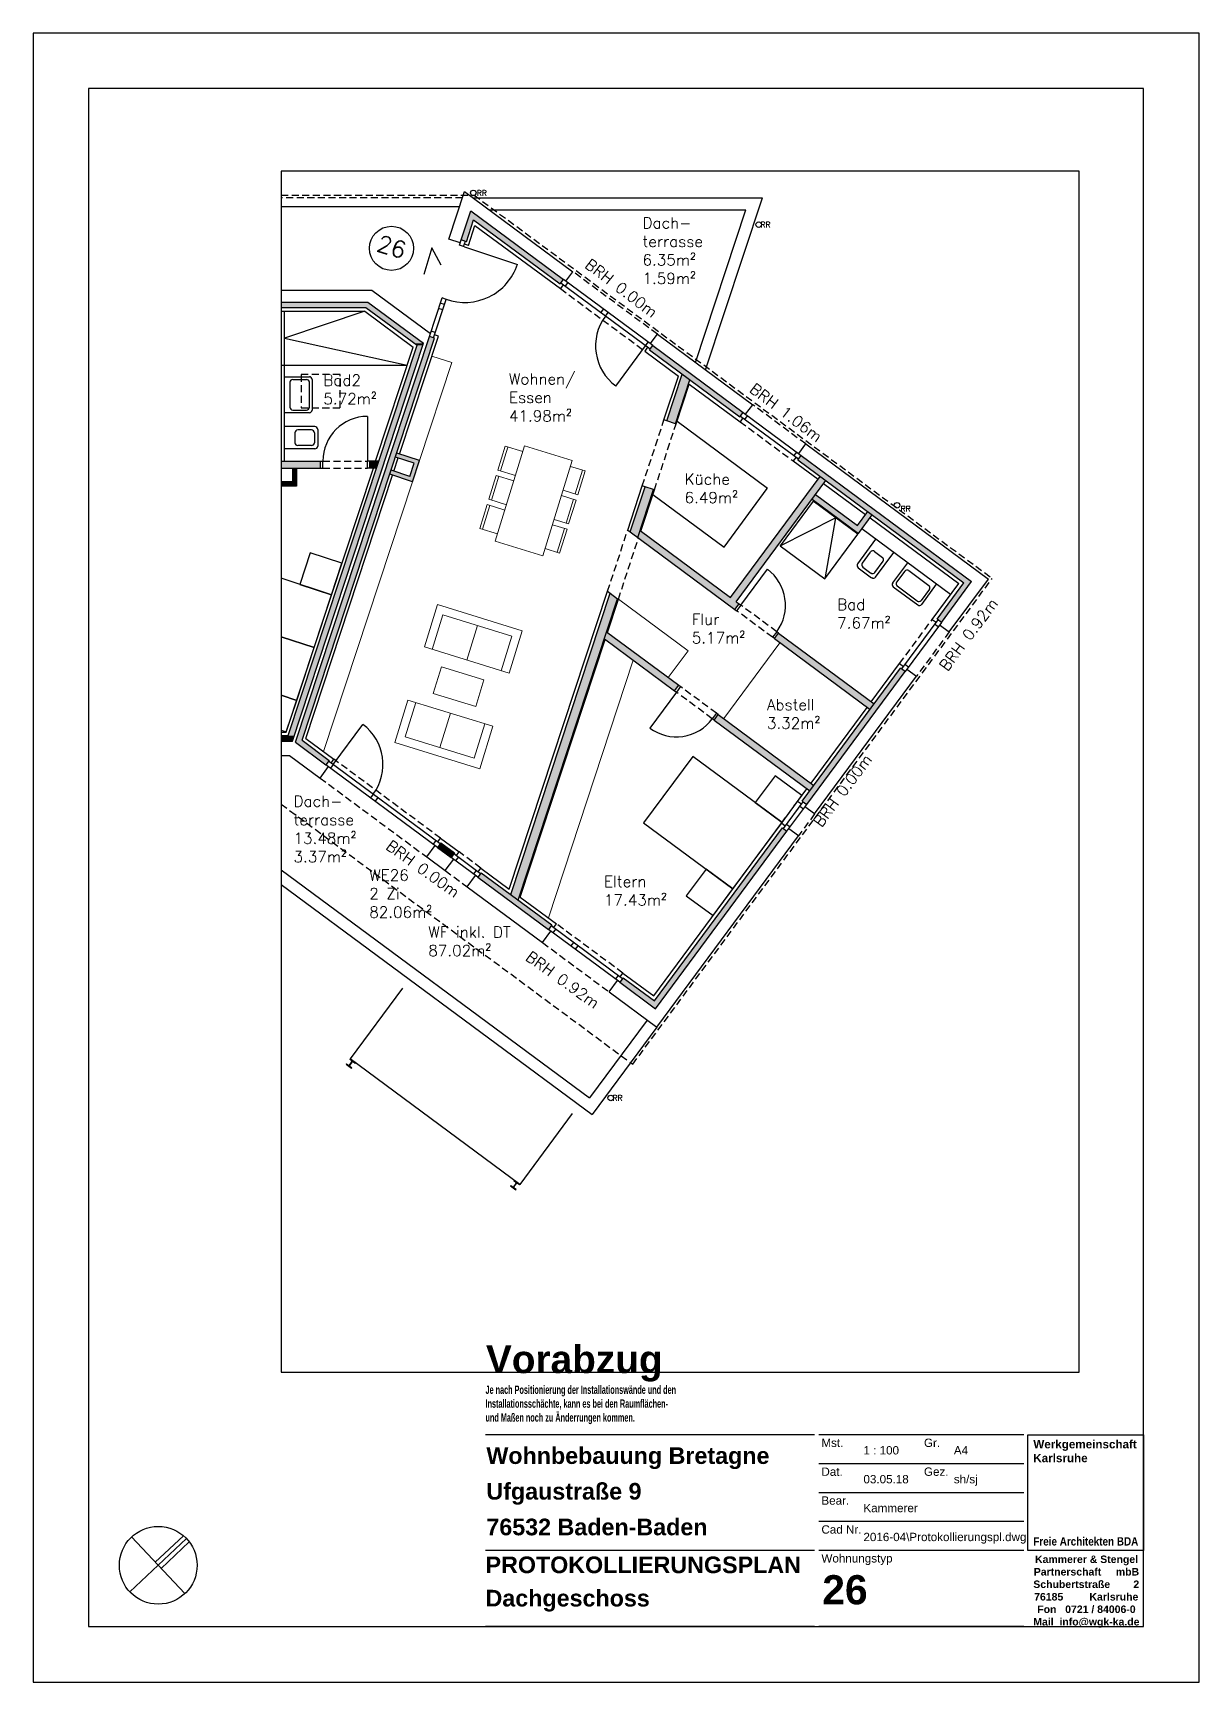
# Model space of a CAD drawing. Header units: metres. Extents: x -2868 to -408, y -3488 to 349.
# Drawn here: x -618.4 to -408.4, y 52.1 to 349.1 of the extents above; entities outside this region: 1.
import ezdxf

# ---------------------------------------------------------------- set-up
doc = ezdxf.new("R2010")
doc.units = ezdxf.units.M
doc.header["$LTSCALE"] = 0.02
doc.header["$XCLIPFRAME"] = 2
doc.linetypes.add('AUSGEZOGEN', pattern=[0])
doc.linetypes.add('VERDECKT', pattern=[9.525, 6.35, -3.175])
for name, color, linetype in [('A--Layout-PLANKOPF', 7, 'AUSGEZOGEN'), ('A-Grundriss - Ansichtskante', 5, 'AUSGEZOGEN'), ('A-Grundriss - Ansichtskante verdeckt', 5, 'VERDECKT'), ('A-Grundriss - Bad', 4, 'AUSGEZOGEN'), ('A-Grundriss - Dämmung', 2, 'Continuous'), ('A-Grundriss - Fenster', 252, 'AUSGEZOGEN'), ('A-Grundriss - Fenster Sturz', 4, 'VERDECKT'), ('A-Grundriss - Küche', 4, 'AUSGEZOGEN'), ('A-Grundriss - Möbel', 252, 'AUSGEZOGEN'), ('A-Grundriss - Regenleitungen', 4, 'Continuous'), ('A-Grundriss - Regenleitungen Beschrif', 4, 'Continuous'), ('A-Grundriss - Sichtkante verdeckt', 7, 'VERDECKT'), ('A-Grundriss - Stützen-Laubengang', 3, 'AUSGEZOGEN'), ('A-Grundriss - Türen', 2, 'AUSGEZOGEN'), ('A-Grundriss - Wand', 3, 'AUSGEZOGEN'), ('A-Layout-Text', 250, 'Continuous'), ('A-Schraffur - Holzbau', 21, 'Continuous'), ('A-Schraffur - Trockenbau', 254, 'Continuous'), ('A-Text BRH', 4, 'Continuous'), ('A-Text Wohnfl', 4, 'Continuous'), ('A-Text Wohnungsnummer', 4, 'Continuous'), ('vermarktung-logo1_1_0', 7, 'Continuous')]:
    doc.layers.add(name, color=color, linetype=linetype)
doc.layers.add('A-Afenster', color=80, linetype='Continuous', plot=False)
doc.styles.add('Arial', font='arial.ttf')
doc.styles.add('ARIAL-FETT', font='arialbd.ttf', dxfattribs={"width": 0.6})
doc.styles.add('Romans', font='Romans.shx')
picture_1 = doc.add_image_def('image1.png', size_in_pixel=(4513, 4513))

# ---------------------------------------------------------------- blocks, each defined once
blk = doc.blocks.new('kopf (mbr)')
at = {"color": 7}
blk.add_line((-37.75, 10), (-10, 10), dxfattribs=at)
at = {"color": 2}
blk.add_lwpolyline([(-37.75, 56), (-10, 56), (-10, 28.25), (-37.75, 28.25)], close=True, dxfattribs=at)
at = {"color": 2, "insert": (-36.46, 54.79), "char_height": 2, "width": 25.2066, "attachment_point": 1, "style": 'ARIAL-FETT'}
blk.add_mtext('{\\W1;Werkgemeinschaft Karlsruhe \\P\\P\\P\\P\\P\\P\\W0.85;Freie Architekten BDA}', dxfattribs=at)
at = {"color": 252, "insert": (-36.5, 27.05), "char_height": 1.8, "width": 25.2921, "attachment_point": 1, "style": 'ARIAL-FETT'}
blk.add_mtext('\\pi0.45859;{\\W1;Kammerer & Stengel \\P\\pi0.15348;Partnerschaft     mbB \\P\\pi0.038063;Schubertstraße        2 \\P\\pi0.23636;76185         Karlsruhe \\P\\pi0.98963;Fon   0721 / 84006-0 \\P\\pi0.028854;Mail  info@wgk-ka.de}', dxfattribs=at)
blk = doc.blocks.new('Zeichnung_1_1', base_point=(0.5, 0.72))
at = {"layer": 'vermarktung-logo1_1_0'}
image = blk.add_image(picture_1, insert=(0.5, 0.72), size_in_units=(1.759, 1.759), dxfattribs=at)
image.set_boundary_path([(-0.5, -0.5), (4512.5, 4512.5)])

msp = doc.modelspace()

# ---------------------------------------------------------------- hatches: boundary and pattern name
at = {"layer": 'A-Schraffur - Holzbau', "ltscale": 10}
h = msp.add_hatch(color=5, dxfattribs=at)
h.dxf.hatch_style = 1
h.paths.add_polyline_path([(-539.52, 317.03), (-541.24, 311.8), (-540.29, 311.48), (-539, 315.4), (-523.42, 303.88), (-522.83, 304.68)])
h = msp.add_hatch(color=5, dxfattribs=at)
h.dxf.hatch_style = 1
h.paths.add_polyline_path([(-546.02, 294.1), (-546.97, 294.42), (-571.07, 221.33), (-565.59, 217.27), (-564.99, 218.07), (-569.9, 221.7)])
h = msp.add_hatch(color=5, dxfattribs=at)
h.dxf.hatch_style = 1
h.paths.add_polyline_path([(-506.75, 292.78), (-507.34, 291.98), (-491.05, 279.92), (-490.46, 280.73)])
h = msp.add_hatch(color=5, dxfattribs=at)
h.dxf.hatch_style = 1
h.paths.add_polyline_path([(-500.07, 286.59), (-501.42, 287.6), (-504.18, 279.21), (-502.66, 278.71)])
h = msp.add_hatch(color=5, dxfattribs=at)
h.dxf.hatch_style = 1
h.paths.add_polyline_path([(-449.3, 250.27), (-480.01, 272.99), (-480.6, 272.19), (-450.7, 250.06), (-455.54, 243.51), (-454.74, 242.92)])
h = msp.add_hatch(color=5, dxfattribs=at)
h.dxf.hatch_style = 1
h.paths.add_polyline_path([(-506.58, 266.84), (-508.1, 267.34), (-510.78, 259.2), (-509.43, 258.19)])
h = msp.add_hatch(color=5, dxfattribs=at)
h.dxf.hatch_style = 1
h.paths.add_polyline_path([(-513.06, 247.19), (-514.41, 248.2), (-532.32, 193.9), (-530.96, 192.89)])
h = msp.add_hatch(color=5, dxfattribs=at)
h.dxf.hatch_style = 1
h.paths.add_polyline_path([(-461.28, 234.07), (-462.09, 234.67), (-479.8, 210.73), (-479, 210.13)])
h = msp.add_hatch(color=5, dxfattribs=at)
h.dxf.hatch_style = 1
h.paths.add_polyline_path([(-482.57, 205.31), (-483.37, 205.91), (-506.43, 174.74), (-512.06, 178.91), (-512.65, 178.1), (-506.22, 173.34)])
h = msp.add_hatch(color=5, dxfattribs=at)
h.dxf.hatch_style = 1
h.paths.add_polyline_path([(-544.9, 203.2), (-545.49, 202.4), (-543.04, 200.58), (-542.44, 201.39)])
h = msp.add_hatch(color=5, dxfattribs=at)
h.dxf.hatch_style = 1
h.paths.add_polyline_path([(-537.62, 197.82), (-538.21, 197.01), (-525.52, 187.62), (-524.92, 188.42)])
at = {"layer": 'A-Schraffur - Trockenbau', "ltscale": 10}
h = msp.add_hatch(color=5, dxfattribs=at)
h.dxf.hatch_style = 1
h.paths.add_polyline_path([(-548.77, 272.06), (-552.85, 273.41), (-553.08, 272.7), (-549.71, 271.59), (-550.5, 269.21), (-553.87, 270.32), (-554.1, 269.61), (-550.02, 268.26)])
h = msp.add_hatch(color=5, dxfattribs=at)
h.dxf.hatch_style = 1
h.paths.add_polyline_path([(-556.06, 271.97), (-557.7, 271.97), (-557.7, 270.72), (-556.47, 270.72)])
h = msp.add_hatch(color=5, dxfattribs=at)
h.dxf.hatch_style = 1
h.paths.add_polyline_path([(-509.02, 259.44), (-509.43, 258.19), (-491.95, 245.26), (-491.2, 246.26), (-491.73, 246.65), (-475.58, 268.47), (-476.58, 269.22), (-492.73, 247.39)])
h = msp.add_hatch(color=5, dxfattribs=at)
h.dxf.hatch_style = 1
h.paths.add_polyline_path([(-477.45, 265.94), (-478.04, 265.14), (-469.68, 258.95), (-467.22, 262.29), (-468.02, 262.88), (-469.89, 260.35)])
h = msp.add_hatch(color=5, dxfattribs=at)
h.dxf.hatch_style = 1
h.paths.add_polyline_path([(-515.04, 241.19), (-515.45, 239.94), (-502.8, 230.59), (-502.06, 231.59)])
h = msp.add_hatch(color=5, dxfattribs=at)
h.dxf.hatch_style = 1
h.paths.add_polyline_path([(-484.09, 241), (-484.83, 239.99), (-467.59, 227.23), (-466.85, 228.24)])
h = msp.add_hatch(color=5, dxfattribs=at)
h.dxf.hatch_style = 1
h.paths.add_polyline_path([(-494.94, 226.33), (-495.69, 225.32), (-478.45, 212.56), (-477.7, 213.57)])
at = {"layer": 'A-Text Wohnungsnummer', "ltscale": 10}
h = msp.add_hatch(dxfattribs=at)
h.set_pattern_fill('ANGLE', color=256, angle=-17.1497)
h.set_pattern_definition([(342.8503, (-6129.9, 971.836), (20.59665, 66.7443), [50.8, -19.05]), (72.8503, (-6129.9, 971.836), (-66.7443, 20.59665), [50.8, -19.05])])
h.paths.add_polyline_path([(-544.85, 307.24), (-546.51, 310.37), (-547.98, 305.59)])

# ---------------------------------------------------------------- linework, layer by layer
at = {"layer": 'A--Layout-PLANKOPF'}
for p, q in [((-477.6, 96.57), (-536.85, 96.57)), ((-439.92, 96.57), (-476.85, 96.57)), ((-439.92, 91.37), (-476.85, 91.37)), ((-439.92, 86.17), (-476.85, 86.17)), ((-439.92, 80.97), (-476.85, 80.97)), ((-477.6, 75.76), (-536.85, 75.76)), ((-439.92, 75.76), (-476.85, 75.76)), ((-477.6, 62.07), (-536.85, 62.07)), ((-439.92, 62.07), (-476.85, 62.07))]:
    msp.add_line(p, q, dxfattribs=at)
at = {"layer": 'A-Afenster'}
for points in [[(-618.35, 52.07), (-408.35, 52.07), (-408.35, 349.07), (-618.35, 349.07)], [(-608.35, 62.07), (-418.35, 62.07), (-418.35, 339.07), (-608.35, 339.07)]]:
    msp.add_lwpolyline(points, close=True, dxfattribs=at)
at = {"layer": 'A-Afenster', "linetype": 'Continuous'}
msp.add_lwpolyline([(-573.67, 107.9), (-429.93, 107.9), (-429.93, 324.17), (-573.67, 324.17)], close=True, dxfattribs=at)
at = {"layer": 'A-Grundriss - Ansichtskante', "linetype": 'VERDECKT', "ltscale": 10}
for p, q in [((-573.67, 319.87), (-538.9, 319.87)), ((-538.9, 319.87), (-445.59, 250.83)), ((-510.34, 163.33), (-445.59, 250.83)), ((-573.67, 210.19), (-510.34, 163.33))]:
    msp.add_line(p, q, dxfattribs=at)
at = {"layer": 'A-Grundriss - Ansichtskante', "ltscale": 10}
for p, q in [((-539.06, 319.37), (-486.99, 319.37)), ((-497.21, 288.4), (-486.99, 319.37)), ((-541.54, 317.77), (-573.67, 317.77)), ((-536.16, 317.22), (-489.97, 317.22)), ((-499.03, 289.74), (-489.97, 317.22)), ((-573.67, 198.37), (-518.12, 157.27)), ((-573.67, 195.69), (-517.67, 154.26)), ((-551.82, 177.04), (-561.25, 164.3)), ((-507.74, 171.29), (-518.12, 157.27)), ((-506.01, 170.01), (-517.67, 154.26)), ((-530.7, 141.69), (-561.25, 164.3)), ((-521.27, 154.44), (-530.7, 141.69))]:
    msp.add_line(p, q, dxfattribs=at)
at = {"layer": 'A-Grundriss - Ansichtskante verdeckt', "ltscale": 10}
msp.add_line((-541.01, 319.37), (-573.67, 319.37), dxfattribs=at)
at = {"layer": 'A-Grundriss - Bad', "ltscale": 10}
for p, q in [((-573.08, 289.27), (-573.08, 298.97)), ((-573.67, 289.27), (-550.94, 289.27)), ((-573.08, 271.97), (-573.08, 289.27)), ((-573.08, 287.17), (-568.58, 287.17)), ((-572.08, 286.17), (-572.08, 281.67)), ((-571.58, 286.67), (-569.08, 286.67)), ((-568.58, 281.67), (-568.58, 286.17)), ((-568.08, 286.67), (-568.08, 281.17)), ((-568.58, 280.67), (-573.08, 280.67)), ((-571.58, 281.17), (-569.08, 281.17)), ((-567.58, 278.17), (-573.08, 278.17)), ((-571.18, 277.07), (-571.18, 275.27)), ((-568.18, 277.57), (-570.68, 277.57)), ((-567.68, 277.07), (-567.68, 275.27)), ((-567.08, 277.67), (-567.08, 274.67)), ((-567.58, 274.17), (-573.08, 274.17)), ((-568.18, 274.77), (-570.68, 274.77)), ((-453.09, 247.92), (-469.09, 259.75)), ((-469.83, 253.46), (-466.56, 257.88)), ((-468.99, 253.58), (-467.5, 255.59)), ((-466.8, 255.7), (-465.36, 254.63)), ((-466.61, 251.08), (-463.34, 255.5)), ((-469.72, 252.76), (-467.31, 250.97)), ((-468.88, 252.88), (-467.44, 251.81)), ((-466.74, 251.92), (-465.25, 253.93)), ((-460.85, 253.66), (-463.53, 250.04)), ((-461.34, 252.15), (-462.83, 250.14)), ((-460.64, 252.26), (-457.02, 249.58)), ((-458.3, 246.17), (-455.62, 249.79)), ((-463.42, 249.34), (-459, 246.07)), ((-459.1, 246.77), (-462.72, 249.44)), ((-456.92, 248.88), (-458.41, 246.87))]:
    msp.add_line(p, q, dxfattribs=at)
for points in [[(-558.59, 298.97), (-573.08, 294.12), (-550.94, 289.27)], [(-483.79, 256.7), (-473.82, 261.76), (-475.75, 250.75)]]:
    msp.add_lwpolyline(points, dxfattribs=at)
msp.add_lwpolyline([(-483.79, 256.7), (-475.75, 250.75), (-469.8, 258.79), (-477.84, 264.74)], close=True, dxfattribs=at)
for centre, start, end in [((-571.58, 286.17), 90, 180), ((-569.08, 286.17), 0, 90), ((-568.58, 286.67), 0, 90), ((-571.58, 281.67), 180, 270), ((-569.08, 281.67), 270, 0), ((-568.58, 281.17), 270, 0), ((-570.68, 277.07), 90, 180), ((-568.18, 277.07), 0, 90), ((-567.58, 277.67), 0, 90), ((-570.68, 275.27), 180, 270), ((-568.18, 275.27), 270, 0), ((-567.58, 274.67), 270, 0), ((-467.1, 255.3), 53.5, 143.5), ((-469.43, 253.16), 143.5, 233.5), ((-468.59, 253.29), 143.5, 233.5), ((-465.65, 254.23), 323.5, 53.5), ((-467.14, 252.22), 233.5, 323.5), ((-467.01, 251.38), 233.5, 323.5), ((-463.12, 249.74), 143.5, 233.5), ((-462.42, 249.85), 143.5, 233.5), ((-460.94, 251.86), 53.5, 143.5), ((-457.32, 249.18), 323.5, 53.5), ((-458.81, 247.17), 233.5, 323.5), ((-458.7, 246.47), 233.5, 323.5)]:
    msp.add_arc(centre, 0.5, start, end, dxfattribs=at)
at = {"layer": 'A-Grundriss - Dämmung', "ltscale": 10}
for p, q in [((-543.46, 311.95), (-540.63, 320.53)), ((-540.63, 320.53), (-521.11, 306.08)), ((-541.41, 311.28), (-543.46, 311.95)), ((-539.94, 310.79), (-538.75, 314.41)), ((-538.75, 314.41), (-523.37, 303.03)), ((-539.94, 310.79), (-540.65, 311.03)), ((-522.38, 304.35), (-521.11, 306.08)), ((-522.86, 303.71), (-523.37, 303.03)), ((-573.67, 302.77), (-557.34, 302.77)), ((-557.34, 302.77), (-546.79, 294.97)), ((-573.67, 298.97), (-558.59, 298.97)), ((-558.59, 298.97), (-549.87, 292.51)), ((-552.33, 273.24), (-545.33, 294.45)), ((-545.33, 294.45), (-546.04, 294.69)), ((-507.19, 293.11), (-505.91, 294.84)), ((-505.91, 294.84), (-488.73, 282.13)), ((-556.64, 271.97), (-549.87, 292.51)), ((-507.67, 292.47), (-508.17, 291.78)), ((-508.17, 291.78), (-502.1, 287.29)), ((-504.71, 279.38), (-502.1, 287.29)), ((-502.52, 278.66), (-500.15, 285.85)), ((-500.15, 285.85), (-491, 279.07)), ((-504.18, 279.21), (-504.71, 279.38)), ((-490.49, 279.76), (-491, 279.07)), ((-490.01, 280.4), (-488.73, 282.13)), ((-502.52, 278.66), (-502.66, 278.71)), ((-480.45, 273.32), (-479.17, 275.05)), ((-479.17, 275.05), (-446.29, 250.72)), ((-572.73, 223.17), (-557.05, 270.72)), ((-553.34, 270.15), (-552.56, 272.53)), ((-480.92, 272.68), (-481.43, 271.99)), ((-481.43, 271.99), (-476.97, 268.69)), ((-569.22, 222.01), (-553.58, 269.44)), ((-511.25, 259.54), (-508.62, 267.51)), ((-508.1, 267.34), (-508.62, 267.51)), ((-475.96, 267.95), (-468.41, 262.36)), ((-508.89, 259.35), (-506.44, 266.79)), ((-506.44, 266.79), (-506.58, 266.84)), ((-467.6, 261.76), (-451.61, 249.93)), ((-511.25, 259.54), (-510.78, 259.2)), ((-456.39, 243.46), (-451.61, 249.93)), ((-453.34, 241.2), (-446.29, 250.72)), ((-532.57, 194.89), (-514.88, 248.54)), ((-514.91, 241.1), (-512.93, 247.1)), ((-514.88, 248.54), (-514.41, 248.2)), ((-513.06, 247.19), (-512.93, 247.1)), ((-456.39, 243.46), (-455.71, 242.95)), ((-455.07, 242.47), (-453.34, 241.2)), ((-530.62, 193.45), (-515.32, 239.85)), ((-467.37, 228.62), (-462.28, 235.5)), ((-462.28, 235.5), (-461.6, 234.99)), ((-477.6, 208.41), (-459.23, 233.24)), ((-460.96, 234.52), (-459.23, 233.24)), ((-478.22, 213.95), (-468.11, 227.62)), ((-573.67, 223.17), (-572.73, 223.17)), ((-569.22, 222.01), (-564.16, 218.27)), ((-573.67, 218.97), (-572.17, 218.97)), ((-572.17, 218.97), (-566.66, 214.89)), ((-566.66, 214.89), (-565.14, 216.94)), ((-564.67, 217.59), (-564.16, 218.27)), ((-480.65, 210.67), (-478.97, 212.95)), ((-479.97, 210.17), (-480.65, 210.67)), ((-477.6, 208.41), (-479.33, 209.69)), ((-506.57, 175.65), (-483.57, 206.74)), ((-482.88, 206.23), (-483.57, 206.74)), ((-480.51, 204.47), (-482.24, 205.75)), ((-547.45, 200.68), (-545.93, 202.73)), ((-545.46, 203.37), (-544.95, 204.05)), ((-544.95, 204.05), (-541.61, 201.58)), ((-506.01, 170.01), (-480.51, 204.47)), ((-547.45, 200.68), (-544.11, 198.21)), ((-544.11, 198.21), (-542.59, 200.26)), ((-542.12, 200.9), (-541.61, 201.58)), ((-540.17, 195.29), (-538.65, 197.34)), ((-538.18, 197.98), (-537.67, 198.67)), ((-537.67, 198.67), (-532.57, 194.89)), ((-540.17, 195.29), (-526.59, 185.24)), ((-530.62, 193.45), (-524.09, 188.62)), ((-526.59, 185.24), (-525.07, 187.29)), ((-524.6, 187.93), (-524.09, 188.62)), ((-514.61, 176.38), (-513.1, 178.43)), ((-512.62, 179.07), (-512.11, 179.75)), ((-512.11, 179.75), (-506.57, 175.65)), ((-514.61, 176.38), (-506.01, 170.01))]:
    msp.add_line(p, q, dxfattribs=at)
at = {"layer": 'A-Grundriss - Fenster', "ltscale": 10}
for p, q in [((-507.23, 292.14), (-523.3, 304.04)), ((-506.75, 292.78), (-522.83, 304.68)), ((-522.5, 303.44), (-522.02, 304.09)), ((-516.07, 298.68), (-515.59, 299.33)), ((-515.26, 298.09), (-514.79, 298.73)), ((-513.37, 285.49), (-508.03, 292.74)), ((-508.03, 292.74), (-507.55, 293.38)), ((-490.93, 280.08), (-480.48, 272.35)), ((-490.46, 280.73), (-480.01, 272.99)), ((-490.13, 279.49), (-489.65, 280.13)), ((-481.29, 272.95), (-480.81, 273.59)), ((-455.38, 243.39), (-461.93, 234.55)), ((-454.74, 242.92), (-461.28, 234.07)), ((-455.34, 242.11), (-455.98, 242.59)), ((-460.69, 234.88), (-461.33, 235.35)), ((-564.31, 217.32), (-558.95, 224.55)), ((-545.49, 202.4), (-565.59, 217.27)), ((-545.01, 203.04), (-565.11, 217.91)), ((-564.31, 217.32), (-564.78, 216.68)), ((-557.07, 211.96), (-557.55, 211.32)), ((-556.27, 211.37), (-556.74, 210.73)), ((-483.21, 205.79), (-479.64, 210.61)), ((-482.57, 205.31), (-479, 210.13)), ((-480.24, 209.81), (-479.59, 209.33)), ((-482.62, 206.59), (-481.97, 206.12)), ((-545.82, 203.64), (-546.29, 202.99)), ((-538.21, 197.01), (-543.04, 200.58)), ((-537.74, 197.66), (-542.56, 201.23)), ((-541.76, 200.63), (-542.23, 199.99)), ((-538.54, 198.25), (-539.02, 197.61)), ((-512.65, 178.1), (-525.52, 187.62)), ((-512.18, 178.74), (-525.04, 188.26)), ((-524.24, 187.67), (-524.71, 187.02)), ((-521.02, 185.29), (-521.5, 184.64)), ((-520.22, 184.69), (-520.69, 184.05)), ((-512.98, 179.34), (-513.46, 178.7))]:
    msp.add_line(p, q, dxfattribs=at)
at = {"layer": 'A-Grundriss - Fenster', "linetype": 'VERDECKT', "ltscale": 10}
msp.add_lwpolyline([(-563.06, 287.54), (-570.06, 287.54), (-570.06, 281.54), (-563.06, 281.54)], close=True, dxfattribs=at)
at = {"layer": 'A-Grundriss - Fenster', "ltscale": 10}
for centre, start, end in [((-508.03, 292.74), 143.6069, 233.6069), ((-564.31, 217.32), 323.5, 53.5)]:
    msp.add_arc(centre, 9, start, end, dxfattribs=at)
at = {"layer": 'A-Grundriss - Fenster Sturz', "ltscale": 10}
for p, q in [((-505.91, 294.84), (-521.11, 306.08)), ((-523.37, 303.03), (-508.17, 291.78)), ((-479.17, 275.05), (-488.73, 282.13)), ((-491, 279.07), (-481.43, 271.99)), ((-462.28, 235.5), (-456.39, 243.46)), ((-453.34, 241.2), (-459.23, 233.24)), ((-544.95, 204.05), (-564.16, 218.27)), ((-566.66, 214.89), (-547.45, 200.68)), ((-483.57, 206.74), (-480.65, 210.67)), ((-477.6, 208.41), (-480.51, 204.47)), ((-537.67, 198.67), (-541.61, 201.58)), ((-544.11, 198.21), (-540.17, 195.29)), ((-512.11, 179.75), (-524.09, 188.62)), ((-526.59, 185.24), (-514.61, 176.38))]:
    msp.add_line(p, q, dxfattribs=at)
at = {"layer": 'A-Grundriss - Küche', "ltscale": 10}
for p, q in [((-502.36, 279.17), (-486.05, 267.1)), ((-506.71, 265.97), (-493.9, 256.49)), ((-493.9, 256.49), (-486.1, 267.02))]:
    msp.add_line(p, q, dxfattribs=at)
at = {"layer": 'A-Grundriss - Möbel', "linetype": 'Continuous', "lineweight": 18, "ltscale": 100}
for p, q in [((-548.77, 272.06), (-542.95, 289.71)), ((-542.95, 289.71), (-546.51, 290.89)), ((-529.82, 274.73), (-535.12, 257.53)), ((-534.64, 270.35), (-533.31, 274.65)), ((-532.83, 274.5), (-534.16, 270.2)), ((-533.31, 274.65), (-530.14, 273.67)), ((-529.82, 274.73), (-521.22, 272.08)), ((-531.47, 269.37), (-534.64, 270.35)), ((-526.52, 254.88), (-521.22, 272.08)), ((-518.93, 270.21), (-521.54, 271.02)), ((-519.4, 270.36), (-520.73, 266.06)), ((-566.04, 219.66), (-550.02, 268.26)), ((-536.26, 265.09), (-534.93, 269.39)), ((-534.45, 269.25), (-535.78, 264.95)), ((-534.93, 269.39), (-531.77, 268.42)), ((-520.25, 265.91), (-518.93, 270.21)), ((-533.09, 264.12), (-536.26, 265.09)), ((-520.55, 264.96), (-523.17, 265.76)), ((-522.87, 266.72), (-520.25, 265.91)), ((-521.03, 265.1), (-522.35, 260.8)), ((-521.88, 260.66), (-520.55, 264.96)), ((-537.88, 259.84), (-536.55, 264.14)), ((-536.08, 263.99), (-537.4, 259.69)), ((-536.55, 264.14), (-533.39, 263.16)), ((-524.49, 261.46), (-521.88, 260.66)), ((-534.71, 258.86), (-537.88, 259.84)), ((-522.17, 259.7), (-524.79, 260.51)), ((-522.65, 259.85), (-523.98, 255.55)), ((-523.5, 255.4), (-522.17, 259.7)), ((-535.12, 257.53), (-526.52, 254.88)), ((-526.11, 256.21), (-523.5, 255.4)), ((-512.93, 247.1), (-500.38, 237.81)), ((-545.51, 246.13), (-547.87, 238.49)), ((-544.52, 244.26), (-546.44, 238.04)), ((-544.52, 244.26), (-546.44, 238.04)), ((-530.23, 241.41), (-545.51, 246.13)), ((-532.1, 240.42), (-544.52, 244.26)), ((-538.31, 242.34), (-540.23, 236.13)), ((-530.23, 241.41), (-532.58, 233.77)), ((-532.58, 233.77), (-547.87, 238.49)), ((-532.1, 240.42), (-534.02, 234.21)), ((-503.95, 232.99), (-500.38, 237.81)), ((-483.83, 239.25), (-493.94, 225.58)), ((-546.26, 230.14), (-544.79, 234.92)), ((-537.14, 232.56), (-544.79, 234.92)), ((-525.54, 189.69), (-510.24, 236.09)), ((-538.62, 227.78), (-537.14, 232.56)), ((-553.18, 221.29), (-550.82, 228.93)), ((-535.53, 224.21), (-550.82, 228.93)), ((-538.62, 227.78), (-546.26, 230.14)), ((-551.3, 222.28), (-549.39, 228.49)), ((-551.3, 222.28), (-549.39, 228.49)), ((-545.09, 220.36), (-543.18, 226.57)), ((-538.88, 218.44), (-536.97, 224.66)), ((-537.89, 216.57), (-535.53, 224.21)), ((-537.89, 216.57), (-553.18, 221.29)), ((-538.88, 218.44), (-551.3, 222.28))]:
    msp.add_line(p, q, dxfattribs=at)
at = {"layer": 'A-Grundriss - Möbel', "ltscale": 10}
for points in [[(-570.29, 249.75), (-564.59, 247.87), (-562.71, 253.57), (-568.41, 255.44)], [(-508.39, 206.81), (-492.31, 194.92), (-483.45, 206.9), (-499.52, 218.79)], [(-488.27, 210.46), (-483.45, 206.9), (-479.88, 211.72), (-484.7, 215.29)], [(-500.7, 193.66), (-495.88, 190.1), (-492.31, 194.92), (-497.13, 198.49)]]:
    msp.add_lwpolyline(points, close=True, dxfattribs=at)
for points in [[(-573.67, 240.33), (-567.72, 238.37), (-564.59, 247.87), (-573.67, 250.86)], [(-573.67, 229.8), (-570.85, 228.87), (-567.72, 238.37), (-573.67, 240.33)], [(-573.67, 223.48), (-572.73, 223.18), (-570.85, 228.87), (-573.67, 229.8)]]:
    msp.add_lwpolyline(points, dxfattribs=at)
at = {"layer": 'A-Grundriss - Regenleitungen', "ltscale": 10}
for centre in [(-539.06, 320.27), (-487.66, 314.55), (-462.73, 264.01), (-514.3, 157.27)]:
    msp.add_circle(centre, 0.5, dxfattribs=at)
at = {"layer": 'A-Grundriss - Sichtkante verdeckt', "ltscale": 10}
for p, q in [((-508.62, 267.51), (-504.71, 279.38)), ((-506.44, 266.79), (-502.52, 278.66)), ((-566.15, 271.97), (-558.1, 271.97)), ((-566.15, 270.72), (-558.1, 270.72)), ((-514.88, 248.54), (-511.25, 259.54)), ((-512.93, 247.1), (-509.3, 258.1)), ((-485.15, 240.23), (-491.63, 245.02)), ((-484.41, 241.23), (-490.88, 246.02)), ((-496.01, 225.56), (-502.48, 230.35)), ((-495.27, 226.56), (-501.74, 231.35))]:
    msp.add_line(p, q, dxfattribs=at)
at = {"layer": 'A-Grundriss - Stützen-Laubengang', "ltscale": 10}
for p, q in [((-561.89, 163.42), (-561.96, 163.33)), ((-561.89, 163.42), (-561.53, 163.15)), ((-561.37, 163.18), (-560.93, 163.77)), ((-561.25, 164.3), (-561.31, 164.21)), ((-560.95, 163.94), (-561.31, 164.21)), ((-561.31, 163.14), (-560.87, 163.74)), ((-560.28, 163.58), (-561.25, 164.3)), ((-560.35, 163.5), (-560.71, 163.76)), ((-560.35, 163.5), (-560.28, 163.58)), ((-561.96, 163.33), (-560.99, 162.62)), ((-561.29, 162.97), (-560.93, 162.71)), ((-560.99, 162.62), (-560.93, 162.71)), ((-532.31, 141.53), (-532.38, 141.44)), ((-532.38, 141.44), (-531.41, 140.73)), ((-532.31, 141.53), (-531.95, 141.27)), ((-531.78, 141.29), (-531.34, 141.89)), ((-531.66, 142.41), (-531.73, 142.32)), ((-531.37, 142.05), (-531.73, 142.32)), ((-531.73, 141.25), (-531.29, 141.85)), ((-531.71, 141.08), (-531.35, 140.82)), ((-530.7, 141.69), (-531.66, 142.41)), ((-531.41, 140.73), (-531.35, 140.82)), ((-530.76, 141.61), (-531.12, 141.87)), ((-530.76, 141.61), (-530.7, 141.69))]:
    msp.add_line(p, q, dxfattribs=at)
for centre, start, end in [((-561.02, 163.85), 323.5, 53.5), ((-560.78, 163.66), 53.5, 143.5), ((-561.46, 163.25), 233.5, 323.5), ((-561.22, 163.07), 143.5, 233.5), ((-531.88, 141.36), 233.5, 323.5), ((-531.64, 141.18), 143.5, 233.5), ((-531.44, 141.96), 323.5, 53.5), ((-531.2, 141.78), 53.5, 143.5)]:
    msp.add_arc(centre, 0.12, start, end, dxfattribs=at)
at = {"layer": 'A-Grundriss - Türen', "ltscale": 10}
for p, q in [((-541.56, 310.85), (-541.24, 311.8)), ((-540.61, 310.53), (-541.56, 310.85)), ((-540.8, 310.6), (-540.48, 311.55)), ((-540.61, 310.53), (-531.11, 307.4)), ((-546.97, 294.42), (-544.69, 301.35)), ((-546.21, 294.17), (-543.93, 301.1)), ((-544.24, 300.15), (-545, 300.4)), ((-543.93, 301.1), (-544.69, 301.35)), ((-544.56, 299.2), (-545.31, 299.45)), ((-545.9, 295.12), (-546.66, 295.37)), ((-558.1, 280.02), (-558.1, 271.97)), ((-566.55, 271.97), (-566.15, 271.97)), ((-566.55, 270.72), (-566.15, 270.72)), ((-566.15, 270.72), (-566.15, 271.97)), ((-558.1, 270.72), (-558.1, 271.97)), ((-557.7, 271.97), (-558.1, 271.97)), ((-557.7, 270.72), (-558.1, 270.72)), ((-490.88, 246.02), (-486.09, 252.49)), ((-491.95, 245.26), (-491.63, 245.02)), ((-490.88, 246.02), (-491.63, 245.02)), ((-491.2, 246.26), (-490.88, 246.02)), ((-484.41, 241.23), (-485.15, 240.23)), ((-484.09, 241), (-484.41, 241.23)), ((-484.83, 239.99), (-485.15, 240.23)), ((-502.48, 230.35), (-507.27, 223.88)), ((-502.8, 230.59), (-502.48, 230.35)), ((-501.74, 231.35), (-502.48, 230.35)), ((-502.06, 231.59), (-501.74, 231.35)), ((-495.27, 226.56), (-496.01, 225.56)), ((-494.94, 226.33), (-495.27, 226.56)), ((-495.69, 225.32), (-496.01, 225.56))]:
    msp.add_line(p, q, dxfattribs=at)
for centre, radius, start, end in [((-540.61, 310.54), 10, 250.6233, 341.7422), ((-558.1, 271.97), 8.05, 90, 180), ((-490.88, 246.02), 8.05, 323.5, 53.5), ((-502.48, 230.35), 8.05, 233.5, 323.5)]:
    msp.add_arc(centre, radius, start, end, dxfattribs=at)
at = {"layer": 'A-Grundriss - Wand', "ltscale": 10}
for p, q in [((-541.24, 311.8), (-539.52, 317.03)), ((-540.29, 311.48), (-539, 315.4)), ((-539.52, 317.03), (-522.83, 304.68)), ((-539, 315.4), (-523.42, 303.88)), ((-540.29, 311.48), (-541.24, 311.8)), ((-523.42, 303.88), (-522.83, 304.68)), ((-573.67, 300.62), (-558.05, 300.62)), ((-558.05, 300.62), (-548.01, 293.19)), ((-573.67, 299.62), (-558.38, 299.62)), ((-558.38, 299.62), (-549.19, 292.82)), ((-571.07, 221.33), (-546.97, 294.42)), ((-569.9, 221.7), (-546.02, 294.1)), ((-546.02, 294.1), (-546.97, 294.42)), ((-572.37, 222.52), (-549.19, 292.82)), ((-571.64, 221.52), (-548.01, 293.19)), ((-507.34, 291.98), (-506.75, 292.78)), ((-507.34, 291.98), (-491.05, 279.92)), ((-506.75, 292.78), (-490.46, 280.73)), ((-504.18, 279.21), (-501.42, 287.6)), ((-502.66, 278.71), (-500.07, 286.59)), ((-502.66, 278.71), (-504.18, 279.21)), ((-491.05, 279.92), (-490.46, 280.73)), ((-548.77, 272.06), (-552.85, 273.41)), ((-573.67, 271.97), (-566.55, 271.97)), ((-573.67, 270.72), (-566.55, 270.72)), ((-571.63, 270.72), (-571.63, 268.22)), ((-570.88, 270.72), (-570.88, 267.47)), ((-566.55, 270.72), (-566.55, 271.97)), ((-556.06, 271.97), (-557.7, 271.97)), ((-557.7, 270.72), (-557.7, 271.97)), ((-556.47, 270.72), (-557.7, 270.72)), ((-550.5, 269.21), (-553.87, 270.32)), ((-549.71, 271.59), (-553.08, 272.7)), ((-550.5, 269.21), (-549.71, 271.59)), ((-550.02, 268.26), (-548.77, 272.06)), ((-480.6, 272.19), (-480.01, 272.99)), ((-480.6, 272.19), (-450.7, 250.06)), ((-480.01, 272.99), (-449.3, 250.27)), ((-571.63, 268.22), (-573.67, 268.22)), ((-570.88, 267.47), (-573.67, 267.47)), ((-550.02, 268.26), (-554.1, 269.61)), ((-510.78, 259.2), (-508.1, 267.34)), ((-506.58, 266.84), (-508.1, 267.34)), ((-492.73, 247.39), (-476.58, 269.22)), ((-491.73, 246.65), (-475.58, 268.47)), ((-509.43, 258.19), (-506.58, 266.84)), ((-478.04, 265.14), (-469.68, 258.95)), ((-477.45, 265.94), (-469.89, 260.35)), ((-469.89, 260.35), (-468.02, 262.88)), ((-469.68, 258.95), (-467.22, 262.29)), ((-510.78, 259.2), (-491.95, 245.26)), ((-509.02, 259.44), (-492.73, 247.39)), ((-455.54, 243.51), (-450.7, 250.06)), ((-454.74, 242.92), (-449.3, 250.27)), ((-532.32, 193.9), (-514.41, 248.2)), ((-530.96, 192.89), (-513.06, 247.19)), ((-514.41, 248.2), (-513.06, 247.19)), ((-491.73, 246.65), (-491.2, 246.26)), ((-491.95, 245.26), (-491.2, 246.26)), ((-515.04, 241.19), (-502.06, 231.59)), ((-484.83, 239.99), (-484.09, 241)), ((-484.09, 241), (-466.85, 228.24)), ((-454.74, 242.92), (-455.54, 243.51)), ((-515.45, 239.94), (-502.8, 230.59)), ((-484.83, 239.99), (-467.59, 227.23)), ((-479.8, 210.73), (-462.09, 234.67)), ((-461.28, 234.07), (-462.09, 234.67)), ((-479, 210.13), (-461.28, 234.07)), ((-502.8, 230.59), (-502.06, 231.59)), ((-495.69, 225.32), (-494.94, 226.33)), ((-494.94, 226.33), (-477.7, 213.57)), ((-495.69, 225.32), (-478.45, 212.56)), ((-573.67, 222.52), (-572.37, 222.52)), ((-573.67, 221.52), (-571.64, 221.52)), ((-571.07, 221.33), (-565.59, 217.27)), ((-569.9, 221.7), (-564.99, 218.07)), ((-564.99, 218.07), (-565.59, 217.27)), ((-479.8, 210.73), (-479, 210.13)), ((-506.43, 174.74), (-483.37, 205.91)), ((-506.22, 173.34), (-482.57, 205.31)), ((-483.37, 205.91), (-482.57, 205.31)), ((-483.37, 205.91), (-482.57, 205.31)), ((-544.9, 203.2), (-545.49, 202.4)), ((-545.49, 202.4), (-543.04, 200.58)), ((-544.9, 203.2), (-542.44, 201.39)), ((-542.44, 201.39), (-543.04, 200.58)), ((-537.62, 197.82), (-538.21, 197.01)), ((-538.21, 197.01), (-525.52, 187.62)), ((-537.62, 197.82), (-524.92, 188.42)), ((-524.92, 188.42), (-525.52, 187.62)), ((-512.06, 178.91), (-512.65, 178.1)), ((-512.06, 178.91), (-506.43, 174.74)), ((-512.65, 178.1), (-506.22, 173.34))]:
    msp.add_line(p, q, dxfattribs=at)
at = {"layer": 'A-Layout-Text'}
for p, q in [((-600.9, 68.3), (-590.71, 77.9)), ((-591.01, 68), (-600.6, 78.2)), ((-596.32, 73.64), (-591.25, 78.41)), ((-595.29, 72.55), (-590.22, 77.32))]:
    msp.add_line(p, q, dxfattribs=at)
msp.add_circle((-595.8, 73.1), 7, dxfattribs=at)
at = {"layer": 'A-Schraffur - Holzbau', "color": 5, "ltscale": 10}
for points in [[(-573.67, 300.42), (-573.67, 300.62), (-556.69, 299.62), (-558.05, 300.62)], [(-573.67, 299.62), (-573.67, 300.42), (-573.67, 299.62), (-556.69, 299.62)], [(-558.38, 299.62), (-549.69, 293.19), (-548.01, 293.19)], [(-558.38, 299.62), (-556.69, 299.62), (-548.01, 293.19)], [(-549.19, 292.82), (-572.37, 222.52), (-571.31, 222.52)], [(-549.19, 292.82), (-548.13, 292.82), (-571.31, 222.52)], [(-549.69, 293.19), (-549.19, 292.82), (-548.13, 292.82)], [(-549.69, 293.19), (-548.01, 293.19), (-548.13, 292.82)], [(-573.67, 221.82), (-573.67, 222.52), (-571.64, 221.52), (-571.31, 222.52)], [(-573.67, 221.52), (-573.67, 221.82), (-573.67, 221.52), (-571.64, 221.52)]]:
    msp.add_solid(points, dxfattribs=at)
at = {"layer": 'A-Schraffur - Trockenbau', "color": 5, "ltscale": 10}
for points in [[(-573.67, 270.95), (-573.67, 271.97), (-566.55, 270.72), (-566.55, 271.97)], [(-573.67, 270.72), (-573.67, 270.95), (-573.67, 270.72), (-566.55, 270.72)], [(-571.63, 270.72), (-571.63, 268.22), (-570.88, 268.22)], [(-571.63, 270.72), (-570.88, 270.72), (-570.88, 268.22)], [(-573.67, 267.72), (-573.67, 268.22), (-570.88, 267.47), (-570.88, 268.22)], [(-573.67, 267.47), (-573.67, 267.72), (-573.67, 267.47), (-570.88, 267.47)]]:
    msp.add_solid(points, dxfattribs=at)
at = {"layer": 'A-Text Wohnungsnummer', "ltscale": 10}
for p, q in [((-546.51, 310.37), (-547.98, 305.59)), ((-544.85, 307.24), (-546.51, 310.37))]:
    msp.add_line(p, q, dxfattribs=at)
msp.add_circle((-553.79, 310.29), 3.98, dxfattribs=at)

# ---------------------------------------------------------------- block references
at = {"linetype": 'Continuous', "ltscale": 10, "xscale": 10, "yscale": 10}
msp.add_blockref('Zeichnung_1_1', (-2868.29, -3488.33), dxfattribs=at)
at = {"layer": 'A-Layout-Text', "xscale": 0.75, "yscale": 0.75, "zscale": 0.75}
msp.add_blockref('kopf (mbr)', (-410.85, 54.57), dxfattribs=at)

# ---------------------------------------------------------------- texts
at = {"layer": 'A--Layout-PLANKOPF', "color": 10, "style": 'ARIAL-FETT'}
msp.add_text('Vorabzug', height=5, dxfattribs=at).set_placement((-536.78, 107.71))
at = {"layer": 'A--Layout-PLANKOPF', "style": 'Arial'}
for s, p in [('Mst.', (-476.36, 94.41, -21.79)), ('Gr.', (-457.89, 94.41, -21.79)), ('1 : 100', (-468.79, 93.06, -21.79)), ('A4', (-452.51, 93.06, -21.79)), ('Dat.', (-476.36, 89.21, -21.79)), ('03.05.18', (-468.79, 87.86, -21.79)), ('Gez.', (-457.89, 89.21, -21.79)), ('sh/sj', (-452.51, 87.86, -21.79)), ('Bear.', (-476.36, 84.01, -21.79)), ('Kammerer', (-468.79, 82.66, -21.79)), ('Cad Nr.', (-476.36, 78.8, -21.79)), ('2016-04\\Protokollierungspl.dwg', (-468.79, 77.45, -21.79)), ('Wohnungstyp', (-476.36, 73.6, -21.79))]:
    msp.add_text(s, height=1.5, dxfattribs=at).set_placement(p)
at = {"layer": 'A--Layout-PLANKOPF', "color": 2, "style": 'ARIAL-FETT'}
for s, p in [('Wohnbebauung Bretagne', (-536.7, 91.35)), ('Ufgaustraße 9', (-536.7, 84.93)), ('76532 Baden-Baden', (-536.7, 78.5)), ('PROTOKOLLIERUNGSPLAN', (-536.85, 71.68)), ('Dachgeschoss', (-536.85, 65.68))]:
    msp.add_text(s, height=3, dxfattribs=at).set_placement(p)
at = {"layer": 'A--Layout-PLANKOPF', "color": 6, "style": 'ARIAL-FETT'}
msp.add_text('26', height=5.25, dxfattribs=at).set_placement((-476.2, 66.07, -21.79))
at = {"layer": 'A--Layout-PLANKOPF', "color": 10, "insert": (-536.85, 105.47), "char_height": 1.5, "attachment_point": 1, "style": 'ARIAL-FETT'}
msp.add_mtext_dynamic_manual_height_columns('Je nach Positionierung der Installationswände und den Installationsschächte, kann es bei den Raumflächen- und Maßen noch zu Änderrungen kommen.', width=33.8683, gutter_width=1.25, heights=[0], dxfattribs=at)
at = {"layer": 'A-Grundriss - Regenleitungen Beschrif', "ltscale": 10, "char_height": 1, "attachment_point": 1, "style": 'Romans'}
for insert in [(-539.1, 320.77), (-488, 315.05), (-462.77, 263.88), (-514.64, 157.76)]:
    msp.add_mtext_dynamic_manual_height_columns(' RR', width=3.3379, gutter_width=12.5, heights=[0], dxfattribs=dict(at, insert=insert))
at = {"layer": 'A-Text BRH', "ltscale": 10, "char_height": 2, "attachment_point": 1, "style": 'Romans'}
for s, width, insert, rotation in [('BRH 0.00m', 17.7706, (-517.93, 308.57), 322.829), ('BRH 1.06m', 17.7706, (-488.25, 286.16), 322.829), ('BRH 0.92m', 17.7706, (-455.29, 235.18), 53.1102), ('BRH 0.00m', 22.7012, (-477.97, 207.08), 53.1102), ('BRH 0.00m', 17.7706, (-553.79, 203.84), 324.3113), ('BRH 0.92m', 17.7706, (-528.62, 183.87), 324.3113)]:
    msp.add_mtext_dynamic_manual_height_columns(s, width=width, gutter_width=12.5, heights=[0], dxfattribs=dict(at, insert=insert, rotation=rotation))
at = {"layer": 'A-Text Wohnfl', "ltscale": 10, "char_height": 2, "attachment_point": 1, "style": 'Romans'}
for s, width, insert in [('\\A1;Dach-\\Pterrasse\\P6.35m²\\P1.59m²', 22.934, (-508.58, 315.87)), ('\\A1;Wohnen/\\PEssen\\P41.98m²', 22.934, (-532.63, 287.77)), ('\\A1;Bad2\\P5.72m²', 22.934, (-566.05, 287.54)), ('\\A1;Küche\\P6.49m²', 22.934, (-501, 269.73)), ('\\A1;Bad\\P7.67m²', 22.934, (-473.52, 247.15)), ('\\A1;Flur\\P5.17m²', 22.934, (-499.7, 244.48)), ('\\A1;Abstell\\P3.32m²', 22.934, (-486.17, 229.1)), ('\\A1;Dach-\\Pterrasse\\P13.48m²\\P3.37m²', 22.934, (-571.43, 211.71)), ('\\A1;Eltern\\P17.43m²', 22.934, (-515.51, 197.26)), ('\\A1;WF inkl. DT\\P87.02m²', 14.2178, (-547.15, 188.14))]:
    msp.add_mtext_dynamic_manual_height_columns(s, width=width, gutter_width=12.5, heights=[0], dxfattribs=dict(at, insert=insert))
at = {"layer": 'A-Text Wohnungsnummer', "ltscale": 10, "insert": (-553.75, 310.56), "char_height": 3, "attachment_point": 5, "rotation": 342.8503, "style": 'Romans'}
msp.add_mtext_dynamic_manual_height_columns('26', width=2.5, gutter_width=12.5, heights=[0], dxfattribs=at)
at = {"layer": 'A-Text Wohnungsnummer', "ltscale": 10, "insert": (-557.79, 198.4), "char_height": 2, "attachment_point": 1, "style": 'Romans'}
msp.add_mtext_dynamic_manual_height_columns('\\A1;WE26\\P2 Zi\\P82.06m²', width=22.934, gutter_width=12.5, heights=[0], dxfattribs=at)

doc.saveas('drawing.dxf')
